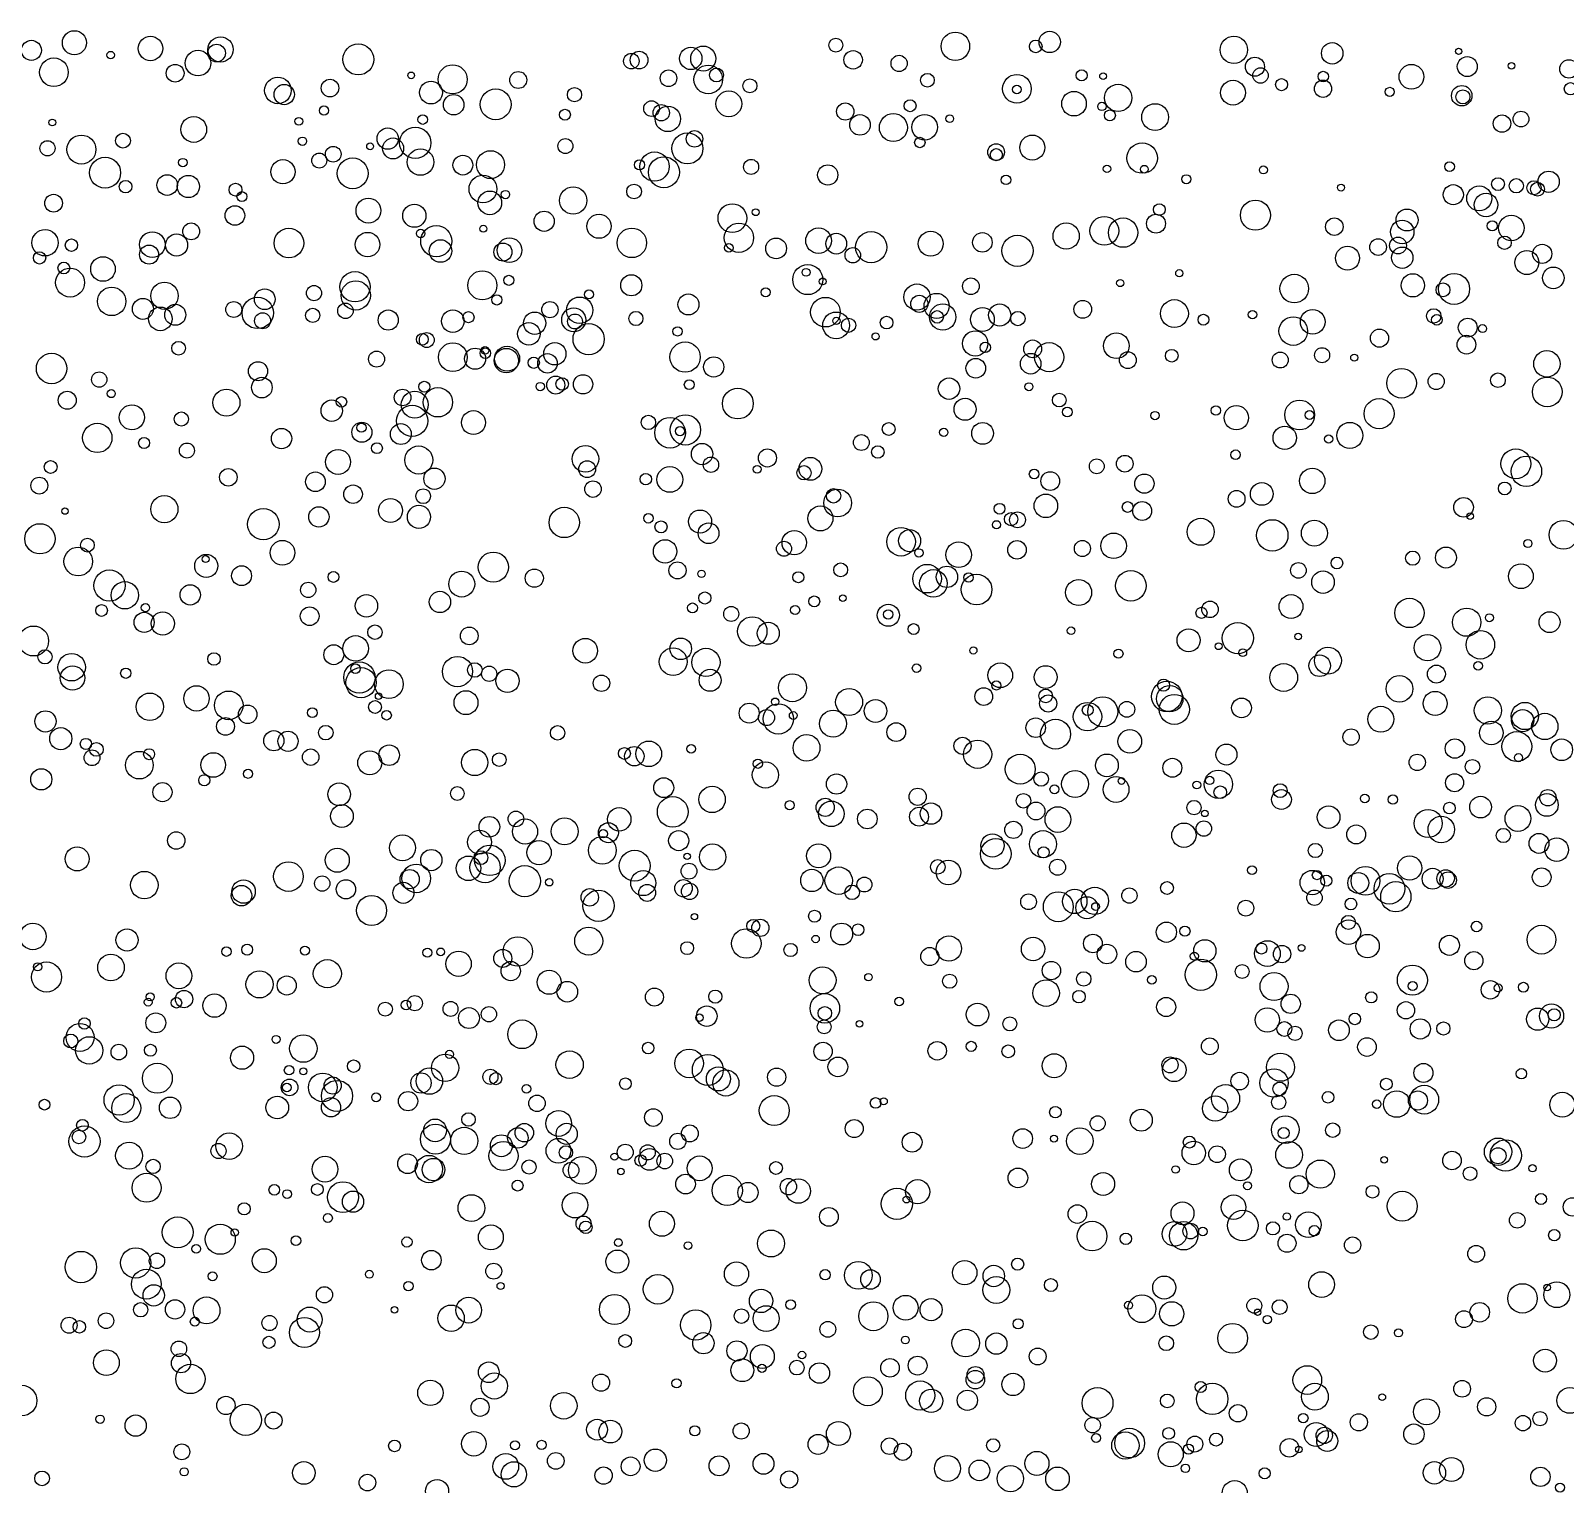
# Model space of a CAD drawing. Extents: x -296 to 296, y -196 to 196.
# Drawn here: x 11.6 to 84.6, y 126.3 to 195.5 of the extents above; entities that cross this region are included whole.
import ezdxf

# ---------------------------------------------------------------- set-up
doc = ezdxf.new("R2010")
doc.units = 0

msp = doc.modelspace()

# ---------------------------------------------------------------- linework, layer by layer
at = {"layer": 'VIA'}
for centre, radius in [((13.6631, 194.8916), 0.573), ((17.2858, 194.6183), 0.5804), ((20.6235, 194.5698), 0.6015), ((49.9138, 194.7753), 0.3327), ((55.608, 194.7223), 0.6778), ((60.0999, 194.9309), 0.5091), ((68.8671, 194.5568), 0.6515), ((11.6156, 194.5294), 0.4785), ((15.3893, 194.3047), 0.1766), ((19.5497, 193.9227), 0.6084), ((20.4332, 194.4014), 0.4214), ((27.1805, 194.0983), 0.7385), ((40.1788, 194.0157), 0.3691), ((40.5506, 194.0665), 0.4217), ((43.0093, 194.1445), 0.5303), ((43.6001, 194.1373), 0.5959), ((50.7394, 194.0774), 0.4388), ((59.4311, 194.7135), 0.3019), ((73.5468, 194.3888), 0.5115), ((79.5659, 194.4807), 0.152), ((12.687, 193.487), 0.6815), ((18.4596, 193.4386), 0.4227), ((31.6722, 193.1475), 0.6939), ((43.8398, 193.1424), 0.6807), ((44.2309, 193.3555), 0.3322), ((52.9271, 193.9072), 0.385), ((69.8674, 193.7506), 0.4543), ((70.1322, 193.3334), 0.3673), ((77.3213, 193.2697), 0.5908), ((79.9778, 193.7569), 0.4753), ((82.0794, 193.7959), 0.1575), ((84.8158, 193.6433), 0.4391), ((23.3542, 192.6224), 0.6324), ((23.6542, 192.4245), 0.4823), ((25.8353, 192.7332), 0.4177), ((29.6917, 193.3383), 0.1578), ((30.6418, 192.5208), 0.5426), ((34.7969, 193.1177), 0.4035), ((41.9477, 193.1992), 0.3947), ((45.824, 192.8372), 0.3321), ((54.2763, 193.104), 0.3263), ((58.5357, 192.6992), 0.6821), ((61.617, 193.3387), 0.2605), ((62.6411, 193.3), 0.1623), ((63.3566, 192.2638), 0.6507), ((68.8252, 192.5128), 0.5895), ((71.1369, 192.8975), 0.2878), ((73.1101, 192.7008), 0.4107), ((73.1209, 193.2819), 0.2498), ((84.8864, 192.7025), 0.2915), ((31.7202, 191.9391), 0.4869), ((33.7214, 191.9558), 0.7334), ((37.4736, 192.4181), 0.3399), ((44.8221, 191.9841), 0.6138), ((53.4486, 191.8926), 0.2848), ((58.5348, 192.6692), 0.2076), ((61.2549, 191.9898), 0.5859), ((76.2881, 192.5527), 0.2162), ((79.7142, 192.3701), 0.4874), ((79.7693, 192.312), 0.3322), ((25.5459, 191.6631), 0.2204), ((30.2459, 191.2327), 0.2256), ((37.0169, 191.4623), 0.2591), ((41.1412, 191.7555), 0.3729), ((41.605, 191.5578), 0.3909), ((41.9164, 191.2663), 0.6065), ((50.3643, 191.6175), 0.411), ((51.0636, 190.9791), 0.4893), ((52.6546, 190.8553), 0.6684), ((54.1431, 190.8688), 0.6081), ((55.3376, 191.2758), 0.1821), ((62.5823, 191.8585), 0.1983), ((62.9606, 191.4304), 0.2617), ((65.1155, 191.3511), 0.6398), ((81.6311, 191.0421), 0.4151), ((82.5348, 191.2584), 0.3734), ((12.6129, 191.0942), 0.1607), ((19.3452, 190.7642), 0.6141), ((24.3482, 191.1507), 0.1858), ((28.5804, 190.3279), 0.5097), ((29.8912, 190.1246), 0.7468), ((43.1898, 190.3138), 0.3926), ((12.3827, 189.8664), 0.3607), ((13.997, 189.8055), 0.691), ((15.9752, 190.2291), 0.3515), ((24.5182, 190.2022), 0.1994), ((27.7431, 189.9599), 0.1621), ((28.8364, 189.8597), 0.4979), ((37.0419, 189.9712), 0.3555), ((42.8483, 189.862), 0.7391), ((53.9141, 190.1409), 0.2479), ((57.5453, 189.6838), 0.3976), ((59.2679, 189.901), 0.5966), ((64.4998, 189.4012), 0.7246), ((15.1235, 188.7049), 0.7388), ((18.8264, 189.1861), 0.2019), ((23.5903, 188.7486), 0.5768), ((25.3227, 189.2819), 0.3578), ((25.9871, 189.5836), 0.3752), ((26.913, 188.6732), 0.7343), ((30.1406, 189.2108), 0.631), ((32.1582, 189.0646), 0.4703), ((33.476, 189.0871), 0.666), ((40.567, 189.0762), 0.24), ((41.2836, 188.9946), 0.6962), ((41.7309, 188.7248), 0.7389), ((45.8826, 188.9815), 0.3564), ((57.5557, 189.5601), 0.2888), ((18.0813, 188.1149), 0.4916), ((19.0903, 188.0493), 0.5299), ((33.1126, 187.9279), 0.6623), ((49.5303, 188.5964), 0.4815), ((58.0171, 188.3626), 0.2274), ((62.8249, 188.885), 0.1747), ((64.6044, 188.8694), 0.1848), ((66.5975, 188.3953), 0.2157), ((70.2708, 188.8379), 0.1888), ((79.1327, 188.9953), 0.2308), ((83.8522, 188.2724), 0.5067), ((16.0997, 188.0406), 0.2984), ((21.3354, 187.8961), 0.307), ((21.6386, 187.5687), 0.235), ((33.4411, 187.2687), 0.5625), ((34.1867, 187.6654), 0.1994), ((37.4102, 187.378), 0.6503), ((40.3071, 187.8098), 0.3501), ((73.9683, 187.9942), 0.1664), ((79.3121, 187.6581), 0.4785), ((80.5454, 187.4802), 0.594), ((81.4422, 188.1604), 0.3042), ((82.3084, 188.0822), 0.3394), ((83.1527, 187.9864), 0.335), ((83.3214, 187.9172), 0.3302), ((12.6721, 187.2535), 0.4222), ((21.3045, 186.668), 0.4667), ((27.6627, 186.9016), 0.5919), ((29.848, 186.6561), 0.5518), ((44.9884, 186.5426), 0.6831), ((65.3138, 186.9479), 0.2785), ((69.8908, 186.6822), 0.7166), ((80.8705, 187.1705), 0.5615), ((19.2235, 185.9118), 0.4017), ((36.027, 186.393), 0.48), ((38.6397, 186.1552), 0.5747), ((46.1007, 186.8245), 0.1631), ((60.8819, 185.6872), 0.6258), ((62.698, 185.936), 0.6845), ((63.5925, 185.8513), 0.698), ((65.1579, 186.279), 0.4502), ((73.6474, 186.1356), 0.4196), ((76.8791, 185.8841), 0.5582), ((77.1103, 186.4523), 0.522), ((81.1673, 186.1776), 0.2401), ((82.0754, 186.0746), 0.6054), ((12.2649, 185.3693), 0.6288), ((17.3743, 185.2842), 0.6097), ((18.527, 185.2613), 0.5255), ((23.8769, 185.3558), 0.7043), ((27.6197, 185.2822), 0.5833), ((30.1494, 185.8137), 0.2028), ((30.8927, 185.4456), 0.7429), ((33.1324, 186.0363), 0.1664), ((34.3753, 185.0151), 0.588), ((40.203, 185.3633), 0.702), ((45.3012, 185.6066), 0.6998), ((47.0726, 185.1003), 0.4943), ((49.0918, 185.469), 0.6105), ((49.9347, 185.328), 0.4944), ((51.5955, 185.1578), 0.7446), ((54.4343, 185.3226), 0.5935), ((56.8926, 185.3856), 0.4647), ((58.5605, 184.9865), 0.7455), ((76.6812, 185.2401), 0.3996), ((81.7474, 185.3695), 0.3212), ((12.0076, 184.648), 0.2903), ((13.5215, 185.2543), 0.2956), ((17.2171, 184.8051), 0.4522), ((31.0918, 184.9754), 0.5372), ((34.0664, 184.9271), 0.4306), ((44.8164, 185.1271), 0.206), ((50.7221, 184.7753), 0.3682), ((74.2773, 184.6341), 0.5707), ((75.7319, 185.1631), 0.396), ((76.8838, 184.6554), 0.5093), ((82.8147, 184.4266), 0.5717), ((83.5467, 184.8416), 0.4567), ((13.4593, 183.4726), 0.6883), ((13.1605, 184.1704), 0.2781), ((15.0243, 184.1202), 0.5858), ((48.5788, 183.6167), 0.7172), ((48.4969, 183.9615), 0.1884), ((84.0737, 183.6972), 0.514), ((17.9539, 182.847), 0.6497), ((27.0236, 183.2748), 0.7216), ((27.0607, 182.8646), 0.6967), ((33.0846, 183.3419), 0.6923), ((34.3452, 183.5822), 0.2395), ((40.1761, 183.3461), 0.5036), ((49.2881, 183.5292), 0.1602), ((53.779, 182.7832), 0.6237), ((56.3438, 183.2991), 0.3974), ((63.4541, 183.4505), 0.1702), ((66.2667, 183.917), 0.1723), ((71.7406, 183.1872), 0.682), ((77.3843, 183.3428), 0.5546), ((78.8229, 183.1252), 0.3312), ((79.3512, 183.1703), 0.7388), ((15.4394, 182.5772), 0.6765), ((16.9235, 182.2203), 0.4985), ((22.3928, 182.0296), 0.7465), ((22.7262, 182.6804), 0.4949), ((25.0706, 182.9742), 0.3612), ((33.7753, 182.6524), 0.2457), ((37.7185, 182.1538), 0.6309), ((38.1619, 182.908), 0.2143), ((42.8961, 182.4319), 0.4992), ((46.5736, 183.0099), 0.2075), ((49.4208, 182.0664), 0.7054), ((53.8901, 182.4621), 0.4052), ((54.7129, 182.3636), 0.5985), ((66.0365, 181.9996), 0.6618), ((17.7561, 181.7482), 0.5632), ((18.467, 181.9407), 0.5005), ((21.2515, 182.1938), 0.379), ((22.6233, 181.6582), 0.3798), ((25.0092, 181.9122), 0.3391), ((26.5681, 182.1293), 0.3699), ((28.605, 181.6906), 0.4799), ((31.679, 181.6346), 0.5345), ((32.4254, 181.8265), 0.2632), ((35.5778, 181.5402), 0.5313), ((36.3026, 182.1842), 0.3857), ((37.434, 181.7039), 0.5712), ((37.4956, 181.6216), 0.3547), ((40.3977, 181.7642), 0.3361), ((49.9281, 181.4342), 0.6373), ((55.0027, 181.8346), 0.6292), ((54.7395, 181.8421), 0.2998), ((56.893, 181.7177), 0.5662), ((57.7183, 181.9293), 0.5283), ((58.5817, 181.7608), 0.3401), ((61.6711, 182.2014), 0.4235), ((67.4157, 181.7048), 0.2583), ((69.7514, 181.9476), 0.1998), ((72.6173, 181.6061), 0.5872), ((78.3788, 181.8861), 0.3453), ((78.5296, 181.6998), 0.2534), ((35.2988, 181.0361), 0.5358), ((38.146, 180.7822), 0.7443), ((42.3794, 181.1489), 0.2186), ((49.9419, 181.6508), 0.1718), ((50.5193, 181.4421), 0.3402), ((52.3317, 181.5705), 0.301), ((71.6923, 181.1673), 0.6813), ((75.7971, 180.8285), 0.431), ((79.9991, 181.3312), 0.449), ((80.7025, 181.2829), 0.1905), ((18.6243, 180.351), 0.3261), ((30.2284, 180.7712), 0.2791), ((30.4409, 180.7374), 0.3534), ((31.683, 179.921), 0.6831), ((36.5366, 180.0842), 0.5304), ((42.7403, 179.929), 0.7216), ((51.8058, 180.911), 0.1689), ((56.5515, 180.5762), 0.6021), ((57.0299, 180.3903), 0.2465), ((59.2847, 180.3182), 0.4231), ((60.0699, 179.9253), 0.6933), ((63.2693, 180.4694), 0.6118), ((79.9384, 180.5191), 0.4467), ((12.5781, 179.3862), 0.7257), ((28.0491, 179.8331), 0.382), ((32.7417, 179.8515), 0.502), ((33.2267, 180.1112), 0.2503), ((33.2095, 180.244), 0.1832), ((34.2269, 179.7596), 0.5811), ((34.2653, 179.8493), 0.5959), ((35.5337, 179.6558), 0.2656), ((36.1878, 179.6264), 0.4638), ((44.0999, 179.4569), 0.4822), ((56.579, 179.3952), 0.4673), ((59.1916, 179.6121), 0.49), ((63.8177, 179.7823), 0.3994), ((65.9102, 179.9902), 0.3021), ((71.0729, 179.7867), 0.3788), ((73.0665, 180.0173), 0.3576), ((74.5936, 179.9006), 0.1669), ((83.7691, 179.6069), 0.628), ((14.8472, 178.8562), 0.3634), ((22.4065, 179.2528), 0.4559), ((36.5831, 178.5957), 0.4291), ((37.88, 178.6306), 0.4597), ((76.8486, 178.6842), 0.7048), ((78.4958, 178.7673), 0.3857), ((81.4381, 178.8249), 0.3483), ((13.3216, 177.8736), 0.4272), ((15.4174, 178.1868), 0.1906), ((20.9007, 177.758), 0.645), ((22.5889, 178.4757), 0.4923), ((29.2883, 178.0018), 0.395), ((29.8688, 177.6635), 0.6415), ((30.3223, 178.514), 0.2615), ((30.9686, 177.7741), 0.6986), ((35.8405, 178.5242), 0.1982), ((36.8838, 178.6478), 0.2988), ((42.9347, 178.6187), 0.2329), ((45.2492, 177.7145), 0.7334), ((55.303, 178.4234), 0.5085), ((59.1079, 178.5174), 0.191), ((83.7847, 178.2695), 0.7076), ((16.4007, 177.0586), 0.5981), ((25.9155, 177.3764), 0.5091), ((26.3769, 177.793), 0.2516), ((29.7451, 176.8887), 0.7439), ((56.0701, 177.4435), 0.5265), ((60.5549, 177.8811), 0.3272), ((68.0083, 177.3852), 0.2265), ((68.9801, 177.0402), 0.579), ((71.9959, 177.1719), 0.7107), ((75.7784, 177.2331), 0.7163), ((18.7549, 176.9789), 0.3358), ((27.3504, 176.3488), 0.4771), ((32.6618, 176.8083), 0.569), ((40.9922, 176.8152), 0.3426), ((42.0237, 176.3276), 0.7296), ((42.7541, 176.4626), 0.7203), ((56.9032, 176.2968), 0.5178), ((60.9359, 177.3084), 0.2314), ((65.1101, 177.1431), 0.1977), ((72.4657, 177.1698), 0.2128), ((74.3865, 176.1971), 0.6211), ((14.7542, 176.0812), 0.6984), ((16.9824, 175.841), 0.263), ((23.5248, 176.0474), 0.4841), ((27.3286, 176.566), 0.2201), ((29.206, 176.2626), 0.4971), ((42.4959, 176.4008), 0.218), ((51.1298, 175.8604), 0.3742), ((52.4312, 176.5005), 0.3051), ((55.0535, 176.3438), 0.1992), ((71.2859, 176.0849), 0.5546), ((73.3773, 176.0278), 0.2002), ((19.0217, 175.4776), 0.3592), ((26.2173, 174.9349), 0.5934), ((28.0674, 175.5926), 0.2599), ((30.0578, 175.0283), 0.6673), ((37.9909, 175.0812), 0.6334), ((43.5444, 175.3106), 0.507), ((46.6571, 175.1244), 0.431), ((51.9132, 175.4072), 0.2955), ((68.9471, 175.282), 0.2245), ((82.2904, 174.8471), 0.7132), ((12.5327, 174.6981), 0.3058), ((20.9901, 174.2059), 0.4164), ((30.8062, 174.136), 0.5064), ((38.0754, 174.5918), 0.403), ((42.0118, 174.1023), 0.6122), ((43.9701, 174.8034), 0.3647), ((46.1705, 174.5847), 0.1883), ((48.401, 174.4198), 0.3391), ((48.7058, 174.6073), 0.544), ((62.3369, 174.7275), 0.353), ((63.6722, 174.852), 0.3985), ((72.5965, 174.0326), 0.6052), ((82.792, 174.4892), 0.7262), ((11.9925, 173.807), 0.402), ((25.1415, 173.9928), 0.4687), ((38.3522, 173.6415), 0.391), ((40.8659, 174.1161), 0.2723), ((59.3566, 174.3603), 0.2302), ((60.1223, 174.0249), 0.4471), ((64.604, 173.9024), 0.4591), ((70.1921, 173.4115), 0.539), ((81.7628, 173.6727), 0.3041), ((17.9456, 172.6864), 0.648), ((26.9316, 173.3988), 0.4421), ((28.716, 172.6242), 0.5686), ((30.2679, 173.3051), 0.3515), ((50.0012, 172.9828), 0.659), ((49.8053, 173.3235), 0.3426), ((59.9149, 172.845), 0.5612), ((68.9959, 173.1792), 0.3987), ((79.7985, 172.7761), 0.4675), ((13.2152, 172.5934), 0.1504), ((22.6583, 171.9728), 0.7479), ((25.3033, 172.3186), 0.484), ((30.0665, 172.3208), 0.5497), ((36.9859, 172.0539), 0.7225), ((40.9934, 172.2528), 0.2253), ((43.452, 172.096), 0.5512), ((49.181, 172.2471), 0.5958), ((57.7106, 172.7083), 0.2571), ((58.2577, 172.211), 0.3156), ((58.5629, 172.1786), 0.3751), ((63.8078, 172.7899), 0.2565), ((64.4996, 172.6003), 0.4497), ((80.113, 172.3551), 0.1611), ((12.021, 171.2769), 0.7204), ((41.593, 171.8419), 0.2878), ((43.8549, 171.5409), 0.4949), ((53.0199, 171.1359), 0.6822), ((53.4272, 171.1861), 0.5263), ((57.566, 171.9459), 0.1944), ((67.2884, 171.6096), 0.642), ((70.6936, 171.4394), 0.7482), ((72.6976, 171.5464), 0.6182), ((84.5568, 171.4683), 0.6849), ((14.283, 170.9759), 0.3275), ((23.5702, 170.6109), 0.5899), ((41.7848, 170.6762), 0.5584), ((47.449, 170.8044), 0.3588), ((47.935, 171.0941), 0.5817), ((55.7633, 170.5194), 0.6117), ((58.5401, 170.7516), 0.4398), ((61.6534, 170.8154), 0.3837), ((63.1383, 170.9433), 0.6082), ((82.8637, 171.0548), 0.1932), ((13.8459, 170.1974), 0.6827), ((19.941, 169.9839), 0.5506), ((19.9084, 170.3097), 0.1652), ((33.6094, 169.9288), 0.7174), ((53.8721, 170.6063), 0.2002), ((73.7714, 170.1245), 0.2794), ((77.3811, 170.3544), 0.3374), ((78.9627, 170.3843), 0.4996), ((15.3341, 169.0515), 0.7466), ((21.6212, 169.5212), 0.4715), ((25.9981, 169.4608), 0.2581), ((32.1036, 169.1236), 0.6172), ((35.5583, 169.4043), 0.4319), ((42.3763, 169.7746), 0.4053), ((43.5175, 169.6104), 0.1727), ((48.1333, 169.4494), 0.2629), ((50.1447, 169.7972), 0.3287), ((54.2613, 169.3799), 0.6814), ((54.5604, 169.1519), 0.6568), ((55.2038, 169.466), 0.5091), ((56.6162, 168.8605), 0.7284), ((56.2352, 169.4332), 0.2242), ((63.9623, 169.0409), 0.7267), ((71.9378, 169.7737), 0.3709), ((73.1094, 169.2084), 0.5375), ((82.5307, 169.4946), 0.5888), ((16.0673, 168.5871), 0.6501), ((19.1793, 168.6057), 0.4823), ((24.797, 168.8431), 0.3628), ((31.0662, 168.2712), 0.5074), ((61.4747, 168.7194), 0.6201), ((14.9557, 167.8655), 0.2794), ((17.0459, 167.998), 0.1959), ((27.5646, 168.0847), 0.5355), ((43.09, 167.9885), 0.2341), ((43.6741, 168.4603), 0.2891), ((44.9322, 167.7008), 0.3569), ((47.9781, 167.8862), 0.2158), ((48.888, 168.2981), 0.2581), ((50.2524, 168.4462), 0.1563), ((52.4132, 167.638), 0.5253), ((67.7295, 167.9159), 0.3929), ((71.5855, 168.0512), 0.5677), ((77.2221, 167.7462), 0.6991), ((16.9816, 167.3005), 0.4783), ((17.8697, 167.24), 0.553), ((24.8651, 167.5922), 0.4464), ((45.9389, 166.8703), 0.6983), ((52.4073, 167.6773), 0.2238), ((67.3257, 167.7512), 0.2641), ((79.9497, 167.3076), 0.6732), ((81.0314, 167.5209), 0.1887), ((83.8941, 167.3089), 0.498), ((11.721, 166.4125), 0.7135), ((27.0533, 166.0577), 0.6085), ((27.9743, 166.8308), 0.3446), ((32.4615, 166.6541), 0.4208), ((46.6979, 166.7789), 0.5219), ((53.6175, 166.9818), 0.26), ((61.1122, 166.9007), 0.1803), ((66.7086, 166.4459), 0.5478), ((69.0542, 166.55), 0.7433), ((71.9258, 166.6239), 0.1601), ((78.0823, 166.0931), 0.6289), ((80.5999, 166.2334), 0.6802), ((12.2602, 165.6594), 0.3389), ((20.3095, 165.5567), 0.2962), ((26.0117, 165.7595), 0.4742), ((37.986, 165.9505), 0.5856), ((42.1705, 165.4266), 0.6605), ((42.5313, 166.0407), 0.5127), ((43.7288, 165.3937), 0.6715), ((56.4624, 165.9631), 0.1717), ((63.3709, 165.8048), 0.2161), ((68.138, 166.1622), 0.1622), ((69.2892, 165.8593), 0.1837), ((73.3428, 165.4792), 0.6411), ((13.5335, 165.1616), 0.653), ((13.5746, 164.6519), 0.5807), ((16.1092, 164.8793), 0.2445), ((27.2312, 164.6754), 0.7446), ((27.3091, 164.4301), 0.7208), ((27.0449, 165.0972), 0.2276), ((31.9034, 164.9562), 0.7193), ((32.7246, 165.0324), 0.3463), ((33.4096, 164.8519), 0.3635), ((53.7591, 165.1153), 0.2021), ((57.743, 164.7816), 0.5883), ((59.9047, 164.6931), 0.5424), ((71.239, 164.6753), 0.6621), ((72.9508, 165.236), 0.5152), ((78.5062, 164.836), 0.4271), ((80.4976, 165.2263), 0.2023), ((28.6383, 164.359), 0.6822), ((34.282, 164.5146), 0.5548), ((38.7569, 164.4013), 0.3909), ((43.9303, 164.544), 0.5241), ((47.8494, 164.1873), 0.6661), ((57.5571, 164.2939), 0.2153), ((65.6719, 163.7745), 0.726), ((65.5176, 164.3102), 0.2852), ((76.7472, 164.1346), 0.6342), ((17.2559, 163.2815), 0.6549), ((19.4754, 163.6799), 0.6053), ((21.0102, 163.3492), 0.6823), ((28.1434, 163.7833), 0.1518), ((32.3062, 163.4766), 0.5698), ((47.0243, 163.5209), 0.176), ((50.5481, 163.5053), 0.642), ((56.9569, 163.7652), 0.4223), ((59.9055, 163.7987), 0.3236), ((60.0225, 163.4383), 0.4066), ((62.6233, 163.0441), 0.7157), ((65.8109, 163.6667), 0.6312), ((66.03, 163.154), 0.7162), ((69.2291, 163.2283), 0.4694), ((78.4487, 163.4397), 0.5748), ((80.9588, 163.1043), 0.6476), ((12.286, 162.5842), 0.5059), ((21.9154, 162.9211), 0.4416), ((24.9936, 163.0005), 0.2313), ((27.978, 163.2682), 0.3067), ((28.5283, 162.8763), 0.2259), ((45.79, 162.9791), 0.4754), ((46.6164, 162.7661), 0.384), ((47.177, 162.7052), 0.7224), ((47.8869, 162.8676), 0.1852), ((49.7829, 162.4766), 0.6411), ((51.8023, 163.0802), 0.54), ((61.897, 162.8097), 0.6775), ((61.9067, 163.1257), 0.2595), ((63.7661, 163.1599), 0.3775), ((75.8623, 162.6863), 0.6162), ((82.7235, 162.842), 0.6488), ((82.6171, 162.624), 0.529), ((83.6693, 162.3438), 0.6265), ((13.0154, 161.7646), 0.5288), ((20.8581, 162.346), 0.4239), ((25.6335, 162.0499), 0.3471), ((36.6689, 162.0402), 0.346), ((52.7892, 162.0724), 0.4454), ((59.4315, 162.2861), 0.465), ((60.3761, 161.9777), 0.7137), ((74.4476, 161.8373), 0.3895), ((81.1251, 162.0354), 0.5633), ((14.2108, 161.5121), 0.2666), ((14.7083, 161.2535), 0.3272), ((23.1581, 161.6649), 0.4806), ((23.8336, 161.6382), 0.4811), ((28.6475, 160.977), 0.4912), ((41.0096, 161.0408), 0.6107), ((43.0319, 161.28), 0.2049), ((48.5227, 161.3268), 0.6378), ((55.9445, 161.4217), 0.4089), ((56.6655, 161.0208), 0.6722), ((63.9111, 161.6336), 0.5629), ((68.5125, 161.0062), 0.4987), ((79.3862, 161.2914), 0.461), ((82.3367, 161.3851), 0.7112), ((84.4751, 161.2338), 0.514), ((14.5037, 160.8535), 0.3753), ((16.7569, 160.5015), 0.6575), ((17.2216, 161.0235), 0.2607), ((20.2744, 160.5101), 0.5849), ((24.9138, 160.8818), 0.3916), ((27.725, 160.6134), 0.5714), ((32.7236, 160.6296), 0.6254), ((33.8883, 160.7631), 0.3268), ((39.8496, 161.0578), 0.2817), ((40.3225, 160.9262), 0.4619), ((46.2068, 160.5717), 0.2218), ((58.694, 160.3112), 0.7119), ((62.822, 160.49), 0.5409), ((65.937, 160.379), 0.4512), ((77.593, 160.6357), 0.3883), ((80.2208, 160.4248), 0.3466), ((82.413, 160.8598), 0.1932), ((12.0868, 159.8261), 0.5037), ((19.8461, 159.7827), 0.2651), ((21.9346, 160.0899), 0.2153), ((46.5604, 160.0356), 0.6221), ((49.9503, 159.6037), 0.482), ((59.6905, 159.8393), 0.3447), ((61.3065, 159.6036), 0.6413), ((68.127, 159.5944), 0.6728), ((79.3714, 159.6655), 0.4308), ((17.8564, 159.2177), 0.4562), ((26.2689, 159.1148), 0.5412), ((31.8947, 159.1532), 0.3267), ((41.7215, 159.4295), 0.4732), ((44.0252, 158.8687), 0.6278), ((53.8118, 158.9951), 0.4104), ((60.3233, 159.3526), 0.2125), ((63.2564, 159.3441), 0.613), ((63.5181, 159.7462), 0.1586), ((67.1006, 159.5579), 0.1848), ((67.7125, 159.7732), 0.1982), ((68.2148, 159.2104), 0.3031), ((71.1304, 158.865), 0.4711), ((71.0723, 159.2876), 0.3308), ((83.8136, 158.9534), 0.3882), ((26.4005, 158.0765), 0.5399), ((42.1487, 158.2777), 0.732), ((47.7191, 158.5942), 0.2182), ((49.4105, 158.4928), 0.4328), ((49.6999, 158.1836), 0.6089), ((54.4422, 158.1982), 0.5094), ((58.8468, 158.8058), 0.3477), ((59.4441, 158.3197), 0.4241), ((66.9677, 158.4821), 0.3425), ((73.3755, 158.0222), 0.5376), ((75.0976, 158.914), 0.21), ((76.4346, 158.8639), 0.2218), ((79.1275, 158.4561), 0.2789), ((80.6101, 158.5088), 0.5172), ((82.3874, 157.9632), 0.6132), ((83.7673, 158.6079), 0.5402), ((33.4191, 157.567), 0.4913), ((34.6838, 157.9427), 0.3738), ((35.1209, 157.3419), 0.5972), ((37.0008, 157.3486), 0.6431), ((39.6031, 157.9241), 0.5571), ((51.4154, 157.9402), 0.4667), ((53.8751, 158.0484), 0.4497), ((58.3697, 157.4228), 0.4111), ((60.4852, 157.9133), 0.6105), ((67.435, 157.4802), 0.3652), ((67.4788, 158.2053), 0.1549), ((78.1153, 157.7267), 0.6694), ((78.7401, 157.4389), 0.6321), ((18.5113, 156.9147), 0.4143), ((29.287, 156.5632), 0.6165), ((32.9479, 156.8343), 0.5668), ((38.7957, 156.4504), 0.6608), ((39.0849, 157.2856), 0.4755), ((38.8413, 157.2356), 0.1995), ((42.4338, 156.9086), 0.4797), ((57.3712, 156.6751), 0.5535), ((59.7797, 156.742), 0.6441), ((66.4856, 157.1684), 0.5789), ((74.6888, 157.2046), 0.4503), ((81.6931, 157.153), 0.3406), ((83.3902, 156.7774), 0.4741), ((13.7923, 156.0384), 0.5718), ((26.1788, 155.9754), 0.5716), ((30.6574, 155.9824), 0.5056), ((33.0177, 156.0983), 0.3274), ((33.4409, 155.9706), 0.727), ((35.7876, 156.3396), 0.5795), ((40.3393, 155.7161), 0.7348), ((44.0472, 156.1279), 0.6249), ((49.097, 156.1854), 0.5711), ((57.5296, 156.2748), 0.7294), ((59.8032, 156.3501), 0.2674), ((72.7427, 156.4401), 0.3379), ((84.2353, 156.4768), 0.5615), ((23.8551, 155.1993), 0.7051), ((29.9398, 155.1094), 0.6817), ((32.4253, 155.5906), 0.5848), ((33.2167, 155.6281), 0.7218), ((35.1048, 154.9812), 0.7446), ((42.9228, 155.4547), 0.3767), ((42.838, 156.1638), 0.1525), ((50.0501, 155.0035), 0.6514), ((54.7695, 155.6599), 0.3486), ((55.2738, 155.3922), 0.5851), ((60.4719, 155.6429), 0.3813), ((69.7306, 155.5043), 0.2109), ((75.133, 154.9955), 0.6831), ((77.2308, 155.6038), 0.578), ((16.9933, 154.7937), 0.6527), ((21.7185, 154.4863), 0.558), ((25.461, 154.8675), 0.3651), ((26.5917, 154.592), 0.4587), ((29.3276, 154.4243), 0.5031), ((29.6255, 155.0757), 0.4601), ((36.2707, 154.925), 0.1751), ((40.7479, 154.8869), 0.5974), ((42.6628, 154.6431), 0.4148), ((48.776, 155.0165), 0.5349), ((51.2761, 154.8197), 0.3537), ((65.6816, 154.6556), 0.3046), ((72.5958, 154.9128), 0.5784), ((72.8205, 155.2703), 0.2209), ((73.2678, 155.0006), 0.2636), ((74.7881, 154.8931), 0.4969), ((76.2677, 154.6206), 0.7292), ((76.5763, 154.2388), 0.7214), ((78.3258, 155.094), 0.4975), ((78.9457, 155.1105), 0.4159), ((79.0643, 155.0301), 0.3933), ((83.5183, 155.1641), 0.4469), ((21.6198, 154.2893), 0.4887), ((27.8136, 153.5832), 0.7152), ((38.1994, 154.2081), 0.4164), ((38.6143, 153.8094), 0.7457), ((40.9329, 154.4199), 0.4026), ((42.95, 154.4936), 0.3872), ((50.6879, 154.4474), 0.3463), ((59.0896, 153.9984), 0.3748), ((60.5063, 153.7631), 0.7118), ((61.2902, 154.0146), 0.581), ((61.8648, 153.7156), 0.5259), ((62.2449, 154.0373), 0.6489), ((63.8905, 154.295), 0.3635), ((72.7016, 154.1912), 0.3677), ((74.4367, 153.8903), 0.2789), ((43.1833, 153.288), 0.1507), ((48.9013, 153.3128), 0.2843), ((62.2794, 153.7717), 0.1832), ((69.4325, 153.6935), 0.378), ((11.6916, 152.3464), 0.6282), ((16.1719, 152.1788), 0.5285), ((38.1493, 152.128), 0.6667), ((45.6572, 152.0136), 0.7016), ((45.982, 152.8482), 0.3077), ((46.3209, 152.755), 0.4098), ((50.1922, 152.4624), 0.5201), ((50.9746, 152.6687), 0.2776), ((65.652, 152.5481), 0.4827), ((66.5365, 152.6021), 0.2422), ((74.3241, 152.5521), 0.5818), ((74.3171, 153.016), 0.3338), ((80.4199, 152.8234), 0.2521), ((83.5119, 152.1949), 0.683), ((21.8891, 151.7188), 0.2596), ((34.7734, 151.6321), 0.7026), ((42.8379, 151.7912), 0.3061), ((47.7622, 151.7033), 0.3165), ((48.9531, 152.2248), 0.1752), ((55.2971, 151.7721), 0.6006), ((59.3049, 151.7511), 0.558), ((62.1538, 152.0122), 0.4434), ((62.8218, 151.5098), 0.4655), ((67.4829, 151.6643), 0.5291), ((70.462, 151.5316), 0.6123), ((70.1775, 151.7714), 0.2632), ((75.2291, 151.889), 0.5584), ((79.1248, 151.9242), 0.4772), ((15.4052, 150.87), 0.6333), ((20.9038, 151.6274), 0.2272), ((24.6361, 151.6775), 0.2151), ((25.7056, 150.5749), 0.6691), ((30.4713, 151.5769), 0.2142), ((31.099, 151.6142), 0.1831), ((31.9571, 151.0453), 0.6026), ((34.0583, 151.3042), 0.4302), ((54.3882, 151.3902), 0.4328), ((64.206, 151.1456), 0.4891), ((67.2911, 150.5262), 0.7441), ((66.9837, 151.4079), 0.1916), ((71.159, 151.5075), 0.415), ((72.0866, 151.8017), 0.1618), ((80.2912, 151.1934), 0.4343), ((12.3367, 150.417), 0.715), ((11.9174, 150.9001), 0.1959), ((18.6396, 150.4739), 0.6127), ((22.4788, 150.0674), 0.6469), ((34.4384, 150.7014), 0.4599), ((36.2659, 150.1669), 0.5737), ((49.2839, 150.2616), 0.6403), ((51.4672, 150.4107), 0.1793), ((55.3344, 150.2175), 0.3371), ((60.1773, 150.7242), 0.4386), ((61.7171, 150.3242), 0.3427), ((69.2609, 150.679), 0.3343), ((70.7767, 149.9662), 0.6673), ((77.3648, 150.2682), 0.7165), ((18.8829, 149.3645), 0.4128), ((23.7729, 150.012), 0.4541), ((37.1278, 149.7184), 0.4911), ((41.2778, 149.4601), 0.4317), ((44.1762, 149.4824), 0.3151), ((59.9235, 149.6535), 0.6328), ((61.4917, 149.4819), 0.2977), ((64.9554, 150.2834), 0.2026), ((77.3774, 149.9849), 0.2113), ((81.0813, 149.8066), 0.4383), ((81.4472, 149.8966), 0.1895), ((82.6515, 149.9301), 0.2348), ((17.1768, 149.2193), 0.1891), ((17.27, 149.4706), 0.1942), ((18.5215, 149.1901), 0.2514), ((20.3328, 149.0534), 0.5551), ((28.4656, 148.8861), 0.3354), ((29.4543, 149.0828), 0.2284), ((29.8699, 149.169), 0.3602), ((31.5703, 148.8988), 0.3544), ((49.3921, 148.9257), 0.7051), ((52.9335, 149.2471), 0.2036), ((56.6595, 148.6317), 0.5421), ((65.6415, 148.9887), 0.4557), ((71.5699, 149.1394), 0.4599), ((75.4028, 149.4468), 0.2661), ((77.0569, 148.831), 0.4123), ((83.9904, 148.5608), 0.5743), ((14.1408, 148.2056), 0.2736), ((17.5379, 148.2343), 0.4747), ((32.4468, 148.4621), 0.4982), ((33.3993, 148.6444), 0.3625), ((34.9789, 147.6896), 0.6826), ((43.4261, 148.4805), 0.1778), ((43.7701, 148.5528), 0.4894), ((49.3578, 148.0469), 0.3321), ((49.3919, 148.6908), 0.3225), ((51.0425, 148.1895), 0.1534), ((58.1978, 148.1866), 0.3345), ((70.4568, 148.3726), 0.5775), ((73.8663, 147.8832), 0.4908), ((74.6234, 148.4212), 0.276), ((77.7415, 147.9459), 0.4817), ((83.3306, 148.4096), 0.5293), ((84.1131, 148.6159), 0.2868), ((13.4884, 147.3706), 0.3311), ((13.9351, 147.5406), 0.6646), ((23.2663, 147.4459), 0.1888), ((24.5629, 147.011), 0.6542), ((71.2694, 147.943), 0.3515), ((71.7756, 147.7356), 0.337), ((78.8385, 147.9661), 0.3154), ((14.3717, 146.9248), 0.6509), ((15.779, 146.8433), 0.3711), ((17.2839, 146.9287), 0.2862), ((21.6446, 146.5765), 0.5521), ((31.5247, 146.7343), 0.1944), ((37.241, 146.2442), 0.651), ((40.982, 147.035), 0.2744), ((42.9316, 146.3057), 0.6808), ((49.3073, 146.8763), 0.4384), ((54.7407, 146.9061), 0.4403), ((56.3634, 147.116), 0.2408), ((58.1217, 146.8779), 0.3033), ((67.7195, 147.1159), 0.4001), ((75.2015, 147.0832), 0.443), ((17.6128, 145.595), 0.713), ((23.883, 145.9777), 0.2253), ((26.9577, 146.1716), 0.2997), ((31.3126, 146.0935), 0.6468), ((43.8191, 145.9953), 0.7357), ((44.3257, 145.5679), 0.5757), ((50.0107, 146.1384), 0.4693), ((60.3077, 146.1927), 0.5725), ((65.8268, 146.2331), 0.3836), ((66.026, 145.9977), 0.5606), ((71.0849, 146.1213), 0.669), ((77.8902, 145.8503), 0.4543), ((23.9076, 145.1612), 0.3951), ((24.565, 145.9268), 0.1645), ((25.4882, 145.161), 0.6828), ((26.1663, 144.7548), 0.7415), ((25.9608, 145.2493), 0.4084), ((30.1654, 145.3725), 0.4846), ((30.5668, 145.4619), 0.6272), ((33.4709, 145.6648), 0.3575), ((33.7245, 145.5761), 0.2875), ((39.8971, 145.3371), 0.277), ((44.6827, 145.3721), 0.6194), ((47.0978, 145.6496), 0.4314), ((69.1422, 145.4622), 0.4173), ((70.777, 145.3737), 0.6755), ((71.0459, 145.092), 0.3237), ((76.1222, 145.3177), 0.2819), ((82.5526, 145.8151), 0.2471), ((15.7939, 144.5663), 0.7202), ((16.1308, 144.1781), 0.6907), ((18.2173, 144.1903), 0.5093), ((23.3227, 144.2046), 0.5376), ((23.7721, 145.1545), 0.2052), ((25.879, 144.2147), 0.4584), ((28.0296, 144.6896), 0.212), ((29.5476, 144.5068), 0.4591), ((35.1834, 145.0962), 0.2093), ((35.6889, 144.4039), 0.3923), ((46.9846, 144.0615), 0.7145), ((51.8087, 144.421), 0.2544), ((52.1956, 144.4986), 0.1707), ((67.9767, 144.1542), 0.6029), ((68.4683, 144.6245), 0.6726), ((70.9976, 144.4514), 0.3442), ((73.3475, 144.691), 0.2747), ((76.6198, 144.3695), 0.6318), ((77.6289, 144.5388), 0.4527), ((77.9291, 144.5758), 0.6852), ((84.5004, 144.336), 0.5939), ((12.2412, 144.3385), 0.256), ((32.4255, 143.632), 0.3215), ((36.7201, 143.4465), 0.6141), ((41.2285, 143.7271), 0.4206), ((60.3674, 143.9813), 0.2752), ((64.4567, 143.6006), 0.524), ((75.6655, 144.3619), 0.2011), ((14.145, 142.5891), 0.7411), ((14.0479, 143.3617), 0.2767), ((30.8516, 142.6985), 0.7164), ((30.8359, 143.1114), 0.5435), ((32.2232, 142.6176), 0.6452), ((34.7764, 142.7573), 0.4879), ((35.0831, 143.005), 0.4417), ((37.1034, 142.9491), 0.5044), ((42.9637, 142.9714), 0.4038), ((50.7884, 143.2009), 0.4292), ((61.5352, 142.606), 0.6333), ((62.3801, 143.4497), 0.3594), ((71.3134, 143.151), 0.6563), ((71.2371, 142.9867), 0.2637), ((73.5695, 143.1242), 0.3445), ((13.881, 142.8015), 0.3199), ((16.2671, 141.9111), 0.6405), ((20.5246, 142.1358), 0.3579), ((21.0302, 142.368), 0.6342), ((34.0948, 141.8987), 0.6927), ((33.9888, 142.3854), 0.5208), ((36.7083, 142.1458), 0.5898), ((42.3896, 142.5959), 0.3855), ((53.5451, 142.551), 0.4734), ((58.812, 142.7252), 0.4664), ((60.3, 142.7236), 0.1689), ((66.9573, 142.0397), 0.5589), ((66.7455, 142.5583), 0.2871), ((71.4969, 141.9493), 0.6391), ((81.4409, 142.1), 0.6512), ((81.8057, 141.9251), 0.7453), ((25.5957, 141.2714), 0.6133), ((29.5266, 141.5258), 0.4689), ((30.5441, 141.2764), 0.6494), ((30.764, 141.2485), 0.5369), ((37.0618, 142.0644), 0.3182), ((37.8472, 141.2167), 0.6605), ((39.3767, 141.8649), 0.1666), ((39.8886, 142.0729), 0.3815), ((40.6242, 141.6837), 0.2712), ((41.053, 141.7366), 0.5177), ((40.9565, 142.0695), 0.3625), ((41.7696, 141.655), 0.3738), ((43.4321, 141.3101), 0.5904), ((68.0661, 141.9814), 0.3955), ((69.1751, 141.2335), 0.5216), ((76.0178, 141.7117), 0.1579), ((79.2492, 141.6801), 0.4419), ((81.4421, 141.9103), 0.3803), ((17.1028, 140.3849), 0.69), ((17.4118, 141.3975), 0.3406), ((35.3102, 141.3688), 0.3385), ((37.3062, 141.22), 0.3754), ((39.6823, 141.1579), 0.1527), ((42.761, 140.5628), 0.469), ((47.0636, 141.3227), 0.3053), ((58.5832, 140.853), 0.4675), ((62.6397, 140.5632), 0.5483), ((66.0928, 141.2535), 0.1794), ((72.978, 141.0324), 0.6725), ((80.1128, 141.0569), 0.3256), ((83.0826, 141.3128), 0.1746), ((23.1801, 140.2891), 0.2534), ((23.7931, 140.0798), 0.2132), ((25.231, 140.302), 0.2805), ((26.4515, 139.9376), 0.736), ((34.7631, 140.4869), 0.2587), ((44.7452, 140.2575), 0.7204), ((45.7318, 140.1592), 0.4818), ((47.6556, 140.4362), 0.3894), ((48.1262, 140.2293), 0.5834), ((52.8206, 139.6183), 0.7417), ((53.8068, 140.1946), 0.5765), ((69.5149, 140.4808), 0.1874), ((71.9586, 140.532), 0.4324), ((75.4653, 140.1945), 0.3033), ((21.7495, 139.3833), 0.2886), ((26.929, 139.7216), 0.5059), ((32.5656, 139.4166), 0.6373), ((37.4968, 139.5544), 0.6063), ((53.2756, 139.8243), 0.1629), ((61.4135, 139.1328), 0.4422), ((66.4199, 139.17), 0.5466), ((68.8496, 139.4593), 0.585), ((76.8822, 139.5045), 0.7122), ((83.4858, 139.8483), 0.2624), ((84.9836, 139.4732), 0.4363), ((18.5821, 138.2634), 0.7357), ((25.7301, 138.9442), 0.2142), ((37.904, 138.68), 0.3571), ((41.6345, 138.6699), 0.596), ((49.5833, 138.9996), 0.4456), ((69.2924, 138.5844), 0.7273), ((71.3847, 139.0121), 0.1754), ((72.4122, 138.6239), 0.6099), ((82.358, 138.8349), 0.3709), ((20.6082, 137.9334), 0.7173), ((21.2944, 138.2528), 0.1742), ((24.2086, 137.8622), 0.2305), ((33.4907, 138.0214), 0.594), ((38.0125, 138.5035), 0.2978), ((46.8314, 137.731), 0.6419), ((62.1144, 138.0848), 0.7042), ((63.7196, 137.9577), 0.2724), ((66.0407, 138.1887), 0.5874), ((66.4721, 138.097), 0.6747), ((66.8066, 138.3231), 0.3696), ((67.3828, 138.3041), 0.2089), ((70.7265, 138.4512), 0.3141), ((71.3953, 137.7441), 0.428), ((72.6953, 138.339), 0.2472), ((84.116, 138.127), 0.2681), ((13.9743, 136.6113), 0.7467), ((16.5791, 136.8073), 0.7189), ((19.462, 137.4773), 0.2122), ((22.7054, 136.9124), 0.5711), ((29.4969, 137.8042), 0.2431), ((30.6591, 136.9379), 0.465), ((39.514, 136.8695), 0.5484), ((39.5634, 137.7751), 0.185), ((42.8769, 137.6336), 0.1804), ((74.5181, 137.6541), 0.3886), ((80.4005, 137.2394), 0.3996), ((17.5932, 136.9073), 0.3668), ((33.6261, 136.4139), 0.38), ((45.1847, 136.2838), 0.5769), ((50.9852, 136.2139), 0.6591), ((56.0514, 136.3433), 0.5807), ((57.4348, 136.184), 0.5124), ((58.5701, 136.7486), 0.289), ((17.0889, 135.7957), 0.709), ((20.2403, 136.169), 0.2132), ((27.705, 136.2691), 0.1889), ((29.5671, 135.7039), 0.2197), ((41.4455, 135.5533), 0.7025), ((49.4055, 136.2442), 0.2458), ((51.563, 136.0202), 0.4647), ((57.5567, 135.5193), 0.6398), ((60.1556, 135.7546), 0.3106), ((65.5487, 135.6345), 0.5486), ((73.043, 135.7732), 0.6143), ((84.242, 135.294), 0.6161), ((17.4425, 135.2596), 0.5094), ((19.9551, 134.5447), 0.6404), ((25.5673, 135.2911), 0.3847), ((32.4366, 134.5583), 0.6117), ((33.9531, 135.7096), 0.1684), ((39.3794, 134.5891), 0.7185), ((46.3553, 134.9988), 0.5585), ((53.2372, 134.6723), 0.5909), ((64.4852, 134.6289), 0.6641), ((82.6061, 135.1174), 0.7009), ((83.7755, 135.6363), 0.1572), ((16.8163, 134.5777), 0.3417), ((18.4543, 134.5947), 0.4605), ((24.8686, 134.1106), 0.5943), ((28.8986, 134.5771), 0.1565), ((31.5988, 134.1752), 0.6268), ((43.244, 133.8509), 0.7249), ((45.4215, 134.2741), 0.345), ((46.5997, 134.1544), 0.6157), ((47.7665, 134.8179), 0.2313), ((51.701, 134.2682), 0.6915), ((54.4519, 134.5821), 0.5275), ((63.8494, 134.7905), 0.1903), ((65.9087, 134.3845), 0.5771), ((69.8365, 134.7685), 0.3546), ((69.9978, 134.4586), 0.154), ((71.0448, 134.7025), 0.3525), ((79.8201, 134.1295), 0.4), ((80.5707, 134.4569), 0.4639), ((13.4115, 133.8384), 0.3795), ((13.9004, 133.7637), 0.2978), ((15.1696, 134.055), 0.37), ((19.3973, 134.0062), 0.2148), ((22.9553, 133.9449), 0.3606), ((24.6146, 133.4946), 0.7165), ((49.5316, 133.6461), 0.3764), ((58.5961, 133.9084), 0.2386), ((68.806, 133.2173), 0.7102), ((70.4569, 134.1103), 0.1996), ((75.3867, 133.5134), 0.3462), ((18.6384, 132.7184), 0.37), ((22.9269, 133.0268), 0.2891), ((39.8884, 133.0927), 0.3061), ((43.6088, 132.9863), 0.5084), ((45.2065, 132.6185), 0.4807), ((53.2253, 133.1367), 0.1841), ((56.0972, 132.9908), 0.6556), ((57.5559, 132.9656), 0.5054), ((65.6446, 132.9827), 0.352), ((76.7027, 133.4756), 0.193), ((15.1862, 132.0582), 0.6134), ((18.7383, 132.036), 0.4578), ((46.4156, 132.3477), 0.5704), ((48.3046, 132.4205), 0.1784), ((52.4936, 131.8122), 0.4431), ((53.807, 131.9191), 0.449), ((59.5234, 132.3535), 0.3988), ((83.6821, 132.1567), 0.5444), ((19.1848, 131.2815), 0.698), ((33.3917, 131.6026), 0.4917), ((33.6564, 130.9506), 0.6222), ((38.7376, 131.1069), 0.4074), ((45.4628, 131.6956), 0.5408), ((46.3984, 131.7909), 0.1926), ((48.0584, 131.8255), 0.351), ((49.1325, 131.563), 0.488), ((56.5559, 131.2483), 0.4428), ((56.5629, 131.474), 0.4013), ((58.3503, 131.0246), 0.5339), ((72.3614, 131.2317), 0.6833), ((11.1503, 130.2516), 0.7285), ((30.6131, 130.6206), 0.6041), ((42.3322, 131.075), 0.2191), ((51.441, 130.6981), 0.6871), ((53.9338, 130.4955), 0.6927), ((54.4528, 130.2396), 0.5556), ((62.374, 130.1361), 0.7361), ((67.2818, 130.9007), 0.2644), ((67.8339, 130.334), 0.7499), ((72.7213, 130.4364), 0.6398), ((79.7318, 130.8154), 0.3968), ((84.8624, 130.2632), 0.6147), ((20.8759, 130.0206), 0.4368), ((21.823, 129.3327), 0.7437), ((32.9769, 129.9324), 0.4305), ((36.9593, 130.0083), 0.633), ((56.1766, 130.2671), 0.4837), ((65.6949, 130.2354), 0.3273), ((69.0587, 129.6504), 0.4125), ((75.9317, 130.4172), 0.1587), ((78.0319, 129.7215), 0.6186), ((80.9013, 129.9551), 0.4319), ((14.8893, 129.368), 0.199), ((16.5815, 129.0618), 0.5056), ((23.1463, 129.3009), 0.4036), ((38.5474, 128.8696), 0.4954), ((39.1782, 128.7774), 0.5422), ((62.142, 129.0831), 0.3698), ((72.17, 129.419), 0.2248), ((74.8125, 129.2199), 0.4095), ((82.6288, 129.1784), 0.3646), ((83.44, 129.3933), 0.3376), ((32.6812, 128.1969), 0.5839), ((43.202, 128.8134), 0.2377), ((45.4089, 128.8055), 0.3826), ((49.0701, 128.1672), 0.4769), ((50.0403, 128.6865), 0.5736), ((62.3081, 128.4689), 0.2135), ((63.6997, 128.1106), 0.6503), ((63.9027, 128.2306), 0.7078), ((65.761, 128.6894), 0.2793), ((68.016, 128.3975), 0.3105), ((72.7867, 128.6405), 0.5719), ((73.1699, 128.5977), 0.3903), ((73.3111, 128.3303), 0.499), ((77.4364, 128.6536), 0.4873), ((18.7785, 127.8133), 0.3752), ((28.9045, 128.0964), 0.2797), ((34.644, 128.1239), 0.2156), ((35.9048, 128.1443), 0.2174), ((41.3217, 127.4124), 0.5334), ((52.4708, 128.0814), 0.3933), ((53.1033, 127.8145), 0.4065), ((57.406, 128.1198), 0.3147), ((65.8584, 127.6969), 0.5983), ((66.7061, 127.9413), 0.2372), ((67.0055, 128.1831), 0.3779), ((71.5068, 128.003), 0.4433), ((71.9529, 127.9231), 0.1569), ((24.5857, 126.8097), 0.5401), ((34.2, 127.1197), 0.6122), ((34.587, 126.7426), 0.6005), ((36.579, 127.3828), 0.3956), ((40.1451, 127.1225), 0.4464), ((44.3537, 127.1463), 0.4751), ((46.4712, 127.2423), 0.4954), ((55.229, 127.022), 0.6212), ((56.7497, 126.9295), 0.4917), ((58.2256, 126.5367), 0.6261), ((59.4869, 127.2617), 0.5758), ((66.5568, 127.0284), 0.2022), ((78.4119, 126.8149), 0.5337), ((79.2285, 126.9755), 0.571), ((12.125, 126.5488), 0.3512), ((18.8915, 126.8627), 0.195), ((27.6116, 126.3479), 0.3977), ((30.9313, 125.9474), 0.5492), ((38.8571, 126.684), 0.4127), ((47.6942, 126.4984), 0.4091), ((60.4681, 126.5281), 0.5624), ((68.9053, 125.8435), 0.5998), ((70.33, 126.7886), 0.2631), ((83.461, 126.6224), 0.4601), ((84.3922, 126.1125), 0.2115)]:
    msp.add_circle(centre, radius, dxfattribs=at)

doc.saveas('drawing.dxf')
